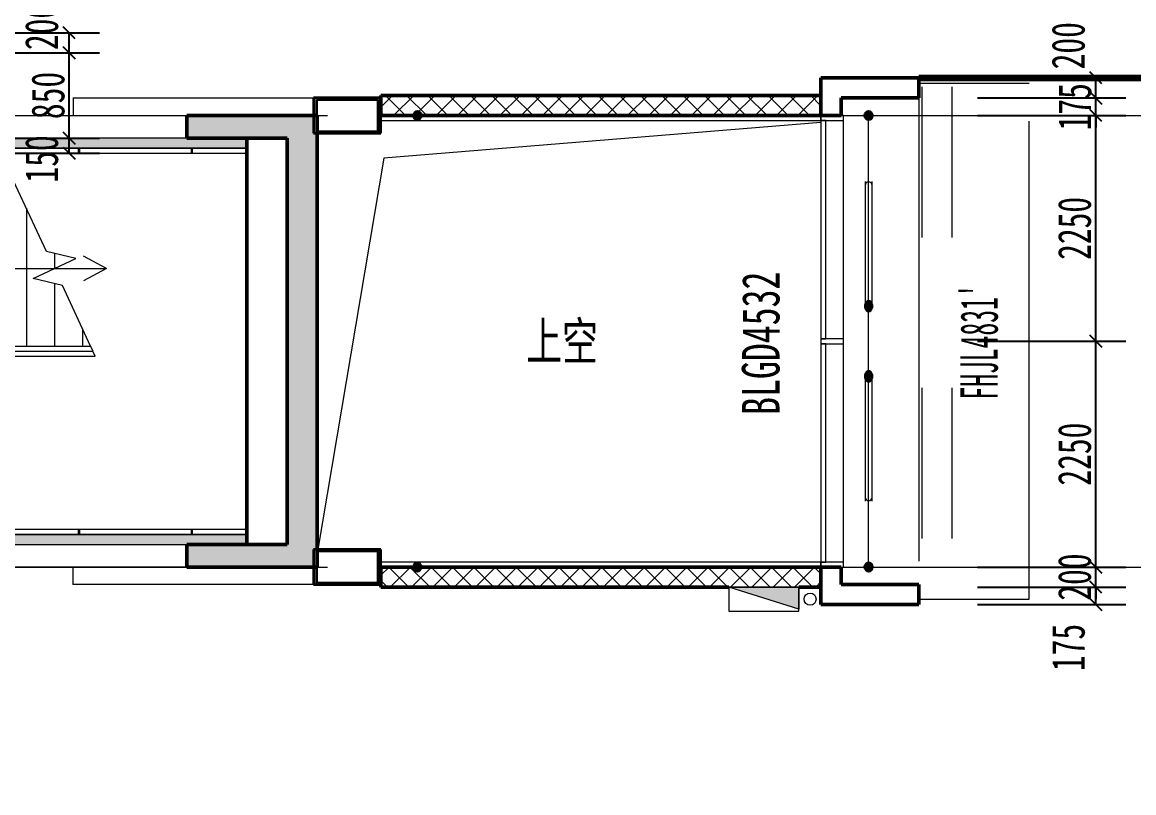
# Model space of a CAD drawing. Header units: millimetres. Extents: x 124696 to 347024, y 412631 to 564609.
# Drawn here: x 172731 to 183817, y 469852 to 477532 of the extents above; entities that cross this region are included whole.
import ezdxf

# ---------------------------------------------------------------- set-up
doc = ezdxf.new("R2010")
doc.units = ezdxf.units.MM
doc.header["$LTSCALE"] = 1500
doc.header["$MEASUREMENT"] = 0
for name, pattern in [('二层平面图$0$划线', [6.35, 3.175, -3.175]), ('二层平面图$0$划线 1mm', [2, 1, -1]), ('二层平面图$0$轴网线_12_3_3_3 mm', [21, 12, -3, 3, -3])]:
    doc.linetypes.add(name, pattern=pattern)
doc.layers.add('0-建筑底图', color=7, linetype='Continuous')
for name, color, linetype, lineweight in [('二层平面图$0$0-1', 7, 'Continuous', 5), ('二层平面图$0$A-DOOR', 51, 'Continuous', 9), ('二层平面图$0$A-DOOR-3', 51, '二层平面图$0$划线', 9), ('二层平面图$0$A-DOOR-4', 51, '二层平面图$0$划线 1mm', 9), ('二层平面图$0$A-DOOR-IDEN', 53, 'Continuous', 15), ('二层平面图$0$A-FLOR-HRAL', 71, 'Continuous', 9), ('二层平面图$0$A-FLOR-STRS', 51, 'Continuous', 9), ('二层平面图$0$A-FLOR-STRS-TXT', 51, 'Continuous', 9), ('二层平面图$0$A-LINE', 7, 'Continuous', 9), ('二层平面图$0$A-LINE-2', 7, 'Continuous', 20), ('二层平面图$0$A-LINE-3', 7, 'Continuous', 90), ('二层平面图$0$A-WALL-1', 10, 'Continuous', 50), ('二层平面图$0$A-WALL-2', 170, 'Continuous', 20), ('二层平面图$0$A-WALL-CURT-PANEL-2', 7, 'Continuous', 9), ('二层平面图$0$A-WALL-CURT-PANEL-3', 140, 'Continuous', 9), ('二层平面图$0$A-WALL-CURT-STILE-2', 7, 'Continuous', 9), ('二层平面图$0$A-WALL-CURT-STILE-3', 7, 'Continuous', 9), ('二层平面图$0$ANNO-DIMS', 3, 'Continuous', 15), ('二层平面图$0$ANNO-DOTE-1', 10, '二层平面图$0$轴网线_12_3_3_3 mm', 15), ('二层平面图$0$ANNO-TEXT', 7, 'Continuous', 15), ('二层平面图$0$E-FIRE-EQPM', 3, 'Continuous', 9), ('二层平面图$0$FLOR-2', 91, 'Continuous', 50), ('二层平面图$0$FLOR-HATCH-1', 8, 'Continuous', 9), ('二层平面图$0$M-GRUD-RETN-1', 10, 'Continuous', 50), ('二层平面图$0$S-BEAM', 4, 'Continuous', 9), ('二层平面图$0$S-BEAM-1', 7, 'Continuous', 9), ('二层平面图$0$S-BEAM-2', 130, 'Continuous', 35), ('二层平面图$0$S-COLU-1', 250, 'Continuous', 5), ('二层平面图$0$S-COLU-2', 130, 'Continuous', 35), ('二层平面图$0$WALL-1', 40, 'Continuous', 9), ('二层平面图$0$WALL-HATCH', 252, 'Continuous', 9), ('二层平面图$0$WALL-IDEN', 233, 'Continuous', 15)]:
    doc.layers.add(name, color=color, linetype=linetype, lineweight=lineweight)
doc.styles.add('二层平面图$0$黑体', font='simhei.ttf', dxfattribs={"width": 0.7, "height": 375})
doc.styles.add('二层平面图$0$黑体_5', font='simhei.ttf', dxfattribs={"width": 0.7, "height": 330})
doc.styles.add('二层平面图$0$黑体_6', font='simhei.ttf', dxfattribs={"width": 0.5, "height": 375})
doc.styles.add('二层平面图$0$黑体_B', font='', dxfattribs={"width": 0.7, "height": 375})
doc.styles.get('二层平面图$0$黑体_B').set_extended_font_data('SimHei', bold=True)
doc.dimstyles.new('二层平面图$0$直线_2_2mm_黑体_引线_文字在上', dxfattribs={"dimscale": 304.8, "dimtxt": 412.811453, "dimasz": 0.393701, "dimexe": 0.984252, "dimexo": 0.0625, "dimgap": 0.147638, "dimtad": 1, "dimdec": 0, "dimzin": 0, "dimdsep": 46, "dimtxsty": '二层平面图$0$黑体_5', "dimblk1": '二层平面图$0$_Oblique', "dimblk2": '二层平面图$0$_Oblique', "dimsah": 1, "dimcen": 0.09, "dimazin": 0, "dimtfac": 1, "dimtdec": 4, "dimtix": 1, "dimtmove": 0, "dimatfit": 3, "dimfxl": 3.937008, "dimfxlon": 1, "dimtvp": 1, "dimtolj": 1, "dimtzin": 0, "dimarcsym": 2})
doc.dimstyles.new('二层平面图$0$直线_2_2mm_黑体_引线_文字在上_2', dxfattribs={"dimscale": 304.8, "dimtxt": 412.811453, "dimasz": 0.393701, "dimexe": 0.984252, "dimexo": 0.0625, "dimgap": 0.147638, "dimtad": 1, "dimdec": 0, "dimzin": 0, "dimdsep": 46, "dimtxsty": '二层平面图$0$黑体_5', "dimblk1": '二层平面图$0$_Oblique', "dimblk2": '二层平面图$0$_Oblique', "dimsah": 1, "dimcen": 0.09, "dimazin": 0, "dimtfac": 1, "dimtdec": 4, "dimtix": 1, "dimtmove": 2, "dimatfit": 3, "dimfxl": 3.937008, "dimfxlon": 1, "dimtvp": 1, "dimtolj": 1, "dimtzin": 0, "dimarcsym": 2})
doc.dimstyles.new('二层平面图$0$直线_2_2mm_黑体_引线_文字在上_3', dxfattribs={"dimscale": 304.8, "dimtxt": 412.811453, "dimasz": 0.393701, "dimexe": 0.984252, "dimexo": 0.0625, "dimgap": 0.147638, "dimtad": 1, "dimdec": 0, "dimzin": 0, "dimdsep": 46, "dimtxsty": '二层平面图$0$黑体_5', "dimblk1": '二层平面图$0$_Oblique', "dimblk2": '二层平面图$0$_Oblique', "dimsah": 1, "dimcen": 0.09, "dimazin": 0, "dimtfac": 1, "dimtdec": 4, "dimtix": 1, "dimtmove": 0, "dimatfit": 3, "dimfxl": 3.937008, "dimfxlon": 1, "dimtvp": 1, "dimtolj": 1, "dimtzin": 0, "dimarcsym": 2})
pattern_1 = [(45, (0, 0), (-106.066, 106.066), []), (135, (0, 0), (-106.066, -106.066), [])]

# ---------------------------------------------------------------- blocks, each defined once
blk = doc.blocks.new('二层平面图$0$S-梁-钢-箱形1 - _-300x350x14x14-V40-104-2F')
at = {"layer": '二层平面图$0$S-BEAM-1'}
h = blk.add_hatch(color=256, dxfattribs=at)
h.paths.add_polyline_path([(31135, 15575), (31135, 15925), (30465, 15925), (30465, 15575), (30672, 15575)])
h.paths.add_polyline_path([(30672, 15589), (30496, 15589), (30496, 15911), (31104, 15911), (31104, 15589)])
blk.add_line((30465, 15575), (28065, 15575), dxfattribs=at)
at = {"layer": '二层平面图$0$S-BEAM-2'}
for p, q in [((31135, 15925), (30465, 15925)), ((30465, 15925), (30465, 15575)), ((30496, 15589), (30496, 15911)), ((30496, 15911), (31104, 15911)), ((31104, 15911), (31104, 15589)), ((31135, 15575), (31135, 15925)), ((30465, 15575), (31135, 15575)), ((31104, 15589), (30496, 15589))]:
    blk.add_line(p, q, dxfattribs=at)
blk = doc.blocks.new('二层平面图$0$S-梁-钢-箱形1 - _-300x350x14x14-V44-104-2F')
at = {"layer": '二层平面图$0$S-BEAM-1'}
h = blk.add_hatch(color=256, dxfattribs=at)
h.paths.add_polyline_path([(31135, 20075), (31135, 20425), (30465, 20425), (30465, 20075), (30672, 20075)])
h.paths.add_polyline_path([(31104, 20089), (30496, 20089), (30496, 20411), (31104, 20411)])
blk.add_line((28065, 20425), (30465, 20425), dxfattribs=at)
at = {"layer": '二层平面图$0$S-BEAM-2'}
for p, q in [((31135, 20425), (30465, 20425)), ((30465, 20425), (30465, 20075)), ((30496, 20089), (30496, 20411)), ((30496, 20411), (31104, 20411)), ((31104, 20411), (31104, 20089)), ((31135, 20075), (31135, 20425)), ((30465, 20075), (31135, 20075)), ((31104, 20089), (30496, 20089))]:
    blk.add_line(p, q, dxfattribs=at)
blk = doc.blocks.new('二层平面图$0$S-梁-钢-圆形 - D-70-2196540-104-2F')
at = {"layer": '二层平面图$0$S-BEAM-1'}
blk.add_hatch(color=256, dxfattribs=at).paths.add_polyline_path([(36000, 17601), (36008, 17602), (36015, 17605), (36022, 17611), (36027, 17619), (36032, 17629), (36034, 17639), (36035, 17650), (36034, 17661), (36032, 17671), (36027, 17681), (36022, 17689), (36015, 17695), (36008, 17698), (36000, 17699), (35992, 17698), (35985, 17695), (35978, 17689), (35973, 17681), (35968, 17671), (35966, 17661), (35965, 17650), (35966, 17639), (35968, 17629), (35973, 17619), (35978, 17611), (35985, 17605), (35992, 17602)])
for p, q in [((35965, 17650), (35965, 16408)), ((36035, 16408), (36035, 17650))]:
    blk.add_line(p, q, dxfattribs=at)
at = {"layer": '二层平面图$0$S-BEAM-2', "flags": 128}
for points in [[(36035, 17650), (36034, 17661), (36032, 17671), (36027, 17681), (36022, 17689), (36015, 17695), (36008, 17698), (36000, 17699), (35992, 17698), (35985, 17695), (35978, 17689), (35973, 17681), (35968, 17671), (35966, 17661), (35965, 17650)], [(35965, 17650), (35966, 17639), (35968, 17629), (35973, 17619), (35978, 17611), (35985, 17605), (35992, 17602), (36000, 17601), (36008, 17602), (36015, 17605), (36022, 17611), (36027, 17619), (36032, 17629), (36034, 17639), (36035, 17650)]]:
    blk.add_lwpolyline(points, dxfattribs=at)
blk = doc.blocks.new('二层平面图$0$SHS-Structure-Center_rvt-1-104-2F')
at = {"layer": '二层平面图$0$S-COLU-1'}
for points in [[(31500, 20210), (31520, 20215), (31535, 20230), (31540, 20250), (31535, 20270), (31520, 20285), (31500, 20290), (31480, 20285), (31465, 20270), (31460, 20250), (31465, 20230), (31480, 20215)], [(36000, 20210), (36020, 20215), (36035, 20230), (36040, 20250), (36035, 20270), (36020, 20285), (36000, 20290), (35980, 20285), (35965, 20270), (35960, 20250), (35965, 20230), (35980, 20215)], [(31500, 15710), (31520, 15715), (31535, 15730), (31540, 15750), (31535, 15770), (31520, 15785), (31500, 15790), (31480, 15785), (31465, 15770), (31460, 15750), (31465, 15730), (31480, 15715)], [(36000, 15710), (36020, 15715), (36035, 15730), (36040, 15750), (36035, 15770), (36020, 15785), (36000, 15790), (35980, 15785), (35965, 15770), (35960, 15750), (35965, 15730), (35980, 15715)]]:
    blk.add_hatch(color=256, dxfattribs=at).paths.add_polyline_path(points)
at = {"layer": '二层平面图$0$S-COLU-2'}
for centre, start, end in [((31500, 20250), 0, 180), ((36000, 20250), 0, 180), ((31500, 20250), 180, 0), ((36000, 20250), 180, 0), ((31500, 15750), 0, 180), ((31500, 15750), 180, 0), ((36000, 15750), 0, 180), ((36000, 15750), 180, 0)]:
    blk.add_arc(centre, 40, start, end, dxfattribs=at)
at = {"layer": '二层平面图$0$S-BEAM'}
for name in ['二层平面图$0$S-梁-钢-箱形1 - _-300x350x14x14-V44-104-2F', '二层平面图$0$S-梁-钢-圆形 - D-70-2196540-104-2F', '二层平面图$0$S-梁-钢-箱形1 - _-300x350x14x14-V40-104-2F']:
    blk.add_blockref(name, (0, 0), dxfattribs=at)
at = {"layer": '二层平面图$0$S-BEAM', "rotation": 180}
blk.add_blockref('二层平面图$0$S-梁-钢-圆形 - D-70-2196540-104-2F', (72000, 36000), dxfattribs=at)
blk = doc.blocks.new('二层平面图$0$系统嵌板 - 00S-玻璃-12648451-104-2F')
at = {"layer": '二层平面图$0$A-WALL-CURT-PANEL-3'}
for p, q in [((1087.5, 50), (-1087.5, 50)), ((-1087.5, 50), (-1087.5, 0)), ((-1087.5, 0), (1087.5, 0)), ((1087.5, 0), (1087.5, 50))]:
    blk.add_line(p, q, dxfattribs=at)
blk = doc.blocks.new('二层平面图$0$矩形竖梃 - 幕墙龙骨_50_225_隐框-12648477-104-2F')
at = {"layer": '二层平面图$0$A-WALL-CURT-STILE-3'}
for p, q in [((-50, 0), (0, 0)), ((-50, -225), (-50, 0)), ((0, 0), (0, -225)), ((0, -225), (-50, -225))]:
    blk.add_line(p, q, dxfattribs=at)
blk = doc.blocks.new('二层平面图$0$矩形竖梃 - 幕墙龙骨_50_225_隐框-12648381-104-2F')
at = {"layer": '二层平面图$0$A-WALL-CURT-STILE-3'}
for p, q in [((-25, 0), (25, 0)), ((-25, -225), (-25, 0)), ((25, 0), (25, -225)), ((25, -225), (-25, -225))]:
    blk.add_line(p, q, dxfattribs=at)
blk = doc.blocks.new('二层平面图$0$系统嵌板 - 白色艾特板-12945315-104-2F')
at = {"layer": '二层平面图$0$A-WALL-CURT-PANEL-3'}
for p, q in [((561, 0), (15, 0)), ((15, 0), (15, -50)), ((561, -50), (561, 0)), ((15, -50), (561, -50))]:
    blk.add_line(p, q, dxfattribs=at)
blk = doc.blocks.new('二层平面图$0$系统嵌板 - 白色艾特板-12945316-104-2F')
at = {"layer": '二层平面图$0$A-WALL-CURT-PANEL-3'}
for p, q in [((560.5, 0), (-556.5, 0)), ((-556.5, 0), (-556.5, -50)), ((560.5, -50), (560.5, 0)), ((-556.5, -50), (560.5, -50))]:
    blk.add_line(p, q, dxfattribs=at)
blk = doc.blocks.new('二层平面图$0$系统嵌板 - 白色艾特板-12945317-104-2F')
at = {"layer": '二层平面图$0$A-WALL-CURT-PANEL-3'}
for p, q in [((386, 0), (-557, 0)), ((-557, 0), (-557, -50)), ((386, -50), (386, 0)), ((-557, -50), (386, -50))]:
    blk.add_line(p, q, dxfattribs=at)
blk = doc.blocks.new('二层平面图$0$矩形竖梃 - 8 x 50 mm 蜂窝铝板幕墙开缝-12945307-104-2F')
at = {"layer": '二层平面图$0$A-WALL-CURT-STILE-3'}
for p, q in [((-4, 50), (4, 50)), ((-4, 0), (-4, 50)), ((4, 0), (-4, 0)), ((4, 50), (4, 0))]:
    blk.add_line(p, q, dxfattribs=at)
blk = doc.blocks.new('二层平面图$0$矩形竖梃 - 8 x 50 mm 蜂窝铝板幕墙开缝-12945306-104-2F')
at = {"layer": '二层平面图$0$A-WALL-CURT-STILE-3'}
for p, q in [((-4, 50), (4, 50)), ((-4, 0), (-4, 50)), ((4, 0), (-4, 0)), ((4, 50), (4, 0))]:
    blk.add_line(p, q, dxfattribs=at)
blk = doc.blocks.new('二层平面图$0$矩形竖梃 - 幕墙龙骨_50_225_隐框-12648708-104-2F')
at = {"layer": '二层平面图$0$A-WALL-CURT-STILE-3'}
for p, q in [((0, 0), (-50, 0)), ((-50, 0), (-50, -225)), ((0, -225), (0, 0)), ((-50, -225), (0, -225))]:
    blk.add_line(p, q, dxfattribs=at)
blk = doc.blocks.new('二层平面图$0$系统嵌板 - 白色艾特板-12945967-104-2F')
at = {"layer": '二层平面图$0$A-WALL-CURT-PANEL-3'}
for p, q in [((556.5, 0), (-560.5, 0)), ((-560.5, 0), (-560.5, -50)), ((556.5, -50), (556.5, 0)), ((-560.5, -50), (556.5, -50))]:
    blk.add_line(p, q, dxfattribs=at)
blk = doc.blocks.new('二层平面图$0$系统嵌板 - 白色艾特板-12945968-104-2F')
at = {"layer": '二层平面图$0$A-WALL-CURT-PANEL-3'}
for p, q in [((-15, 0), (-561, 0)), ((-561, 0), (-561, -50)), ((-15, -50), (-15, 0)), ((-561, -50), (-15, -50))]:
    blk.add_line(p, q, dxfattribs=at)
blk = doc.blocks.new('二层平面图$0$顶部扶栏类型 - 顶部扶栏_内部_-6972324-104-2F')
at = {"layer": '二层平面图$0$A-FLOR-HRAL'}
for p, q in [((26200, 17950), (26200, 17900)), ((26200, 17950), (28241, 17950)), ((26200, 17900), (28265, 17900)), ((28265, 17900), (28241, 17950))]:
    blk.add_line(p, q, dxfattribs=at)
blk = doc.blocks.new('二层平面图$0$国标_带灭火器箱组合式消防柜-乙型-左 - 1800x700x180 2-7042706-104-2F')
at = {"layer": '二层平面图$0$E-FIRE-EQPM'}
blk.add_hatch(color=256, dxfattribs=at).paths.add_polyline_path([(-350, 120), (-350, -100), (350, -100), (302, -85)])
for p, q in [((350, 140), (-350, 140)), ((-350, 140), (-350, -100)), ((-350, -100), (-350, 120)), ((-350, 120), (350, -100)), ((350, -100), (350, 140)), ((350, -100), (-350, -100)), ((-350, -100), (350, -100))]:
    blk.add_line(p, q, dxfattribs=at)
blk = doc.blocks.new('二层平面图$0$内嵌石膏板幕墙 - D-12263673-104-2F')
at = {"layer": '二层平面图$0$WALL-1'}
for p, q in [((35525, 20250), (31135, 20250)), ((31135, 20250), (31135, 20200)), ((31135, 20200), (35525, 20200)), ((35525, 20200), (35525, 20250)), ((35525, 15800), (31135, 15800)), ((31135, 15800), (31135, 15750)), ((31135, 15750), (35525, 15750)), ((35525, 15750), (35525, 15800))]:
    blk.add_line(p, q, dxfattribs=at)
blk = doc.blocks.new('二层平面图$0$矩形竖梃 - 幕墙龙骨_50_225_隐框-12280360-104-2F')
at = {"layer": '二层平面图$0$A-WALL-CURT-STILE-2'}
blk.add_line((45250, 17975), (45250, 15800), dxfattribs=at)
blk = doc.blocks.new('二层平面图$0$矩形竖梃 - 幕墙龙骨_50_225_隐框-11906417-104-2F')
at = {"layer": '二层平面图$0$A-WALL-CURT-STILE-2'}
blk.add_line((45250, 20200), (45250, 18025), dxfattribs=at)
blk = doc.blocks.new('二层平面图$0$A-侧装双轨防火卷帘 - FHJL4831_-12287710-104-2F')
at = {"layer": '二层平面图$0$A-DOOR-3'}
for p, q in [((2570, 1200), (-2570, 1200)), ((-2570, 1200), (-2570, 100)), ((2570, 100), (2570, 1200)), ((-2570, 100), (2570, 100))]:
    blk.add_line(p, q, dxfattribs=at)
at = {"layer": '二层平面图$0$A-DOOR-4'}
for p, q in [((-2535, 430), (2535, 430)), ((-2535, 130), (2535, 130))]:
    blk.add_line(p, q, dxfattribs=at)
blk = doc.blocks.new('二层平面图$0$系统嵌板 - 白色艾特板-12945975-104-2F')
at = {"layer": '二层平面图$0$A-WALL-CURT-PANEL-3'}
for p, q in [((556.5, 0), (-560.5, 0)), ((-560.5, 0), (-560.5, -50)), ((556.5, -50), (556.5, 0)), ((-560.5, -50), (556.5, -50))]:
    blk.add_line(p, q, dxfattribs=at)
blk = doc.blocks.new('二层平面图$0$_Oblique')
at = {"color": 0, "linetype": 'ByBlock', "lineweight": -2}
blk.add_line((-0.5, -0.5), (0.5, 0.5), dxfattribs=at)
blk = doc.blocks.new('*D2408')
at = {"layer": '二层平面图$0$ANNO-DIMS', "color": 0, "lineweight": -2, "transparency": 16777216}
for p, q in [((37086, 15550), (38567, 15550)), ((38267, 15375), (38267, 15550)), ((37086, 15375), (38567, 15375))]:
    blk.add_line(p, q, dxfattribs=at)
at = {"layer": '二层平面图$0$ANNO-DIMS', "color": 0, "lineweight": -2, "transparency": 16777216, "xscale": 120, "yscale": 120, "zscale": 120}
for p, rotation in [((38267, 15550), 90), ((38267, 15375), 270)]:
    blk.add_blockref('二层平面图$0$_Oblique', p, dxfattribs=dict(at, rotation=rotation))
at = {"layer": '二层平面图$0$ANNO-DIMS', "color": 0, "transparency": 16777216, "insert": (37825, 14712), "char_height": 330, "width": 604.82, "attachment_point": 1, "rotation": 90, "line_spacing_factor": 0.872751, "style": '二层平面图$0$黑体_5'}
blk.add_mtext('\\A1;175', dxfattribs=at)
blk = doc.blocks.new('*D2409')
at = {"layer": '二层平面图$0$ANNO-DIMS', "color": 0, "lineweight": -2, "transparency": 16777216}
for p, q in [((38267, 15750), (38267, 15870)), ((37086, 15750), (38567, 15750)), ((38267, 15550), (38267, 15750)), ((37086, 15550), (38567, 15550)), ((38267, 15550), (38267, 15430))]:
    blk.add_line(p, q, dxfattribs=at)
at = {"layer": '二层平面图$0$ANNO-DIMS', "color": 0, "lineweight": -2, "transparency": 16777216, "xscale": 120, "yscale": 120, "zscale": 120}
for p, rotation in [((38267, 15750), 270), ((38267, 15550), 90)]:
    blk.add_blockref('二层平面图$0$_Oblique', p, dxfattribs=dict(at, rotation=rotation))
at = {"layer": '二层平面图$0$ANNO-DIMS', "color": 0, "transparency": 16777216, "insert": (38055, 15650), "char_height": 330, "width": 604.82, "attachment_point": 5, "rotation": 90, "style": '二层平面图$0$黑体_5'}
blk.add_mtext('\\A1;200', dxfattribs=at)
blk = doc.blocks.new('*D2410')
at = {"layer": '二层平面图$0$ANNO-DIMS', "color": 0, "lineweight": -2, "transparency": 16777216}
for p, q in [((37086, 18000), (38567, 18000)), ((38267, 15750), (38267, 18000)), ((37086, 15750), (38567, 15750))]:
    blk.add_line(p, q, dxfattribs=at)
at = {"layer": '二层平面图$0$ANNO-DIMS', "color": 0, "lineweight": -2, "transparency": 16777216, "xscale": 120, "yscale": 120, "zscale": 120}
for p, rotation in [((38267, 18000), 90), ((38267, 15750), 270)]:
    blk.add_blockref('二层平面图$0$_Oblique', p, dxfattribs=dict(at, rotation=rotation))
at = {"layer": '二层平面图$0$ANNO-DIMS', "color": 0, "transparency": 16777216, "insert": (38055, 16875), "char_height": 330, "width": 806.42, "attachment_point": 5, "rotation": 90, "style": '二层平面图$0$黑体_5'}
blk.add_mtext('\\A1;2250', dxfattribs=at)
blk = doc.blocks.new('*D2411')
at = {"layer": '二层平面图$0$ANNO-DIMS', "color": 0, "lineweight": -2, "transparency": 16777216}
for p, q in [((37086, 20250), (38567, 20250)), ((38267, 18000), (38267, 20250)), ((37086, 18000), (38567, 18000))]:
    blk.add_line(p, q, dxfattribs=at)
at = {"layer": '二层平面图$0$ANNO-DIMS', "color": 0, "lineweight": -2, "transparency": 16777216, "xscale": 120, "yscale": 120, "zscale": 120}
for p, rotation in [((38267, 20250), 90), ((38267, 18000), 270)]:
    blk.add_blockref('二层平面图$0$_Oblique', p, dxfattribs=dict(at, rotation=rotation))
at = {"layer": '二层平面图$0$ANNO-DIMS', "color": 0, "transparency": 16777216, "insert": (38055, 19125), "char_height": 330, "width": 806.42, "attachment_point": 5, "rotation": 90, "style": '二层平面图$0$黑体_5'}
blk.add_mtext('\\A1;2250', dxfattribs=at)
blk = doc.blocks.new('*D2412')
at = {"layer": '二层平面图$0$ANNO-DIMS', "color": 0, "lineweight": -2, "transparency": 16777216}
for p, q in [((38267, 20425), (38267, 20545)), ((37086, 20425), (38567, 20425)), ((38267, 20250), (38267, 20425)), ((37086, 20250), (38567, 20250)), ((38267, 20250), (38267, 20130))]:
    blk.add_line(p, q, dxfattribs=at)
at = {"layer": '二层平面图$0$ANNO-DIMS', "color": 0, "lineweight": -2, "transparency": 16777216, "xscale": 120, "yscale": 120, "zscale": 120}
for p, rotation in [((38267, 20425), 270), ((38267, 20250), 90)]:
    blk.add_blockref('二层平面图$0$_Oblique', p, dxfattribs=dict(at, rotation=rotation))
at = {"layer": '二层平面图$0$ANNO-DIMS', "color": 0, "transparency": 16777216, "insert": (38057, 20337), "char_height": 330, "width": 604.82, "attachment_point": 5, "rotation": 90, "style": '二层平面图$0$黑体_5'}
blk.add_mtext('\\A1;175', dxfattribs=at)
blk = doc.blocks.new('*D2413')
at = {"layer": '二层平面图$0$ANNO-DIMS', "color": 0, "lineweight": -2, "transparency": 16777216}
for p, q in [((37086, 20625), (38567, 20625)), ((38267, 20425), (38267, 20625)), ((37086, 20425), (38567, 20425))]:
    blk.add_line(p, q, dxfattribs=at)
at = {"layer": '二层平面图$0$ANNO-DIMS', "color": 0, "lineweight": -2, "transparency": 16777216, "xscale": 120, "yscale": 120, "zscale": 120}
for p, rotation in [((38267, 20625), 90), ((38267, 20425), 270)]:
    blk.add_blockref('二层平面图$0$_Oblique', p, dxfattribs=dict(at, rotation=rotation))
at = {"layer": '二层平面图$0$ANNO-DIMS', "color": 0, "transparency": 16777216, "insert": (37825, 20710), "char_height": 330, "width": 604.82, "attachment_point": 1, "rotation": 90, "line_spacing_factor": 0.872751, "style": '二层平面图$0$黑体_5'}
blk.add_mtext('\\A1;200', dxfattribs=at)
blk = doc.blocks.new('*D2688')
at = {"layer": '二层平面图$0$ANNO-DIMS', "color": 0, "lineweight": -2, "transparency": 16777216}
for p, q in [((26847, 20025), (28328, 20025)), ((28028, 19875), (28028, 20025)), ((26847, 19875), (28328, 19875))]:
    blk.add_line(p, q, dxfattribs=at)
at = {"layer": '二层平面图$0$ANNO-DIMS', "color": 0, "lineweight": -2, "transparency": 16777216, "xscale": 120, "yscale": 120, "zscale": 120}
for p, rotation in [((28028, 20025), 90), ((28028, 19875), 270)]:
    blk.add_blockref('二层平面图$0$_Oblique', p, dxfattribs=dict(at, rotation=rotation))
at = {"layer": '二层平面图$0$ANNO-DIMS', "color": 0, "transparency": 16777216, "insert": (27586, 19582), "char_height": 330, "width": 604.82, "attachment_point": 1, "rotation": 90, "line_spacing_factor": 0.872751, "style": '二层平面图$0$黑体_5'}
blk.add_mtext('\\A1;150', dxfattribs=at)
blk = doc.blocks.new('*D2689')
at = {"layer": '二层平面图$0$ANNO-DIMS', "color": 0, "lineweight": -2, "transparency": 16777216}
for p, q in [((26847, 20875), (28328, 20875)), ((28028, 20025), (28028, 20875)), ((26847, 20025), (28328, 20025))]:
    blk.add_line(p, q, dxfattribs=at)
at = {"layer": '二层平面图$0$ANNO-DIMS', "color": 0, "lineweight": -2, "transparency": 16777216, "xscale": 120, "yscale": 120, "zscale": 120}
for p, rotation in [((28028, 20875), 90), ((28028, 20025), 270)]:
    blk.add_blockref('二层平面图$0$_Oblique', p, dxfattribs=dict(at, rotation=rotation))
at = {"layer": '二层平面图$0$ANNO-DIMS', "color": 0, "transparency": 16777216, "insert": (27817, 20450), "char_height": 330, "width": 604.82, "attachment_point": 5, "rotation": 90, "style": '二层平面图$0$黑体_5'}
blk.add_mtext('\\A1;850', dxfattribs=at)
blk = doc.blocks.new('*D2690')
at = {"layer": '二层平面图$0$ANNO-DIMS', "color": 0, "lineweight": -2, "transparency": 16777216}
for p, q in [((26847, 21075), (28328, 21075)), ((28028, 20875), (28028, 21075)), ((26847, 20875), (28328, 20875))]:
    blk.add_line(p, q, dxfattribs=at)
at = {"layer": '二层平面图$0$ANNO-DIMS', "color": 0, "lineweight": -2, "transparency": 16777216, "xscale": 120, "yscale": 120, "zscale": 120}
for p, rotation in [((28028, 21075), 90), ((28028, 20875), 270)]:
    blk.add_blockref('二层平面图$0$_Oblique', p, dxfattribs=dict(at, rotation=rotation))
at = {"layer": '二层平面图$0$ANNO-DIMS', "color": 0, "transparency": 16777216, "insert": (27586, 20902), "char_height": 330, "width": 604.82, "attachment_point": 1, "rotation": 90, "line_spacing_factor": 0.872751, "style": '二层平面图$0$黑体_5'}
blk.add_mtext('\\A1;200', dxfattribs=at)
blk = doc.blocks.new('二层平面图')
at = {"layer": '二层平面图$0$FLOR-HATCH-1'}
blk.add_hatch(color=8, dxfattribs=at).paths.add_polyline_path([(30200, 15750), (30500, 15750), (30500, 20250), (30200, 20250), (30200, 17500.3)])
at = {"layer": '二层平面图$0$WALL-HATCH'}
h = blk.add_hatch(dxfattribs=at)
h.set_pattern_fill('FP_1', color=8, style=0, pattern_type=2)
h.set_pattern_definition(pattern_1)
h.paths.add_polyline_path([(33433, 20250), (35525, 20250), (35525, 20450), (31135.4, 20450), (31135.4, 20250)])
for points in [[(29200, 20025), (30200, 20025), (30200, 20250), (29200, 20250)], [(29200, 15750), (30200, 15750), (30200, 15975), (29200, 15975)]]:
    blk.add_hatch(color=8, dxfattribs=at).paths.add_polyline_path(points)
h = blk.add_hatch(dxfattribs=at)
h.set_pattern_fill('FP_73', color=8, angle=-113.578, style=0, pattern_type=2)
h.set_pattern_definition([(66.422, (35287.5, 19932.62), (0.21196, 152.88676), [26.213, -13.882, 69.19, -13.882, -42.855]), (66.422, (35287.5, 19932.62), (0.21196, 152.88676), [-123.167, 26.213, -16.642]), (113.58, (35247.58, 19932.62), (-66.51436, 0.00144), [26.213, -13.882, 69.26, -13.882, -42.855]), (113.58, (35247.58, 19932.62), (-66.51436, 0.00144), [-123.237, 26.213, -16.642]), (360, (35247.58, 19932.62), (2e-11, 152.4), [39.907, -26.604]), (360, (35280.84, 20069.78), (2e-11, 152.4), [39.907, -26.604]), (90, (35237.056, 19956.74), (-66.513, 7e-12), [12.722, -139.678]), (90, (35270.31, 20032.94), (-66.513, 7e-12), [12.722, -139.678]), (90, (35298.017, 19956.74), (-66.513, 7e-12), [12.722, -139.678]), (90, (35331.27, 20032.94), (-66.513, 7e-12), [12.722, -139.678])])
h.paths.add_polyline_path([(29800, 19925), (29800, 20025), (17675, 20025), (17675, 19925), (27910.6, 19925)])
h = blk.add_hatch(dxfattribs=at)
h.set_pattern_fill('FP_117', color=8, angle=-113.578, style=0, pattern_type=2)
h.set_pattern_definition([(66.422, (24350.444, 15982.62), (0.21196, 152.88676), [26.213, -13.882, 69.19, -13.882, -42.855]), (66.422, (24350.444, 15982.62), (0.21196, 152.88676), [-123.167, 26.213, -16.642]), (113.58, (24310.526, 15982.62), (-66.51436, 0.00144), [26.213, -13.882, 69.26, -13.882, -42.855]), (113.58, (24310.526, 15982.62), (-66.51436, 0.00144), [-123.237, 26.213, -16.642]), (360, (24310.53, 15982.62), (2e-11, 152.4), [39.907, -26.604]), (360, (24343.78, 16119.78), (2e-11, 152.4), [39.907, -26.604]), (90, (24300, 16006.74), (-66.513, 7e-12), [12.722, -139.678]), (90, (24333.26, 16082.94), (-66.513, 7e-12), [12.722, -139.678]), (90, (24360.96, 16006.74), (-66.513, 7e-12), [12.722, -139.678]), (90, (24394.22, 16082.94), (-66.513, 7e-12), [12.722, -139.678])])
h.paths.add_polyline_path([(29800, 15975), (29800, 16075), (13300, 16075), (13300, 15975), (27910.6, 15975)])
h = blk.add_hatch(dxfattribs=at)
h.set_pattern_fill('FP_1', color=8, style=0, pattern_type=2)
h.set_pattern_definition(pattern_1)
h.paths.add_polyline_path([(35525, 15550), (35525, 15750), (31135.4, 15750), (31135.4, 15550), (35305, 15550)])
at = {"layer": '二层平面图$0$A-FLOR-STRS', "color": 8}
for p, q in [((27600, 19325.5), (27600, 17950)), ((27880, 18875.7), (27880, 18725)), ((27880, 18574.3), (27880, 17950)), ((28160, 18124.5), (28160, 17950)), ((26480, 17850), (28288, 17850))]:
    blk.add_line(p, q, dxfattribs=at)
at = {"layer": '二层平面图$0$A-FLOR-STRS-TXT', "color": 8}
for p, q in [((27800.8, 18894.9), (27472, 19600)), ((28092.4, 18824.1), (27800.8, 18894.9)), ((27667.6, 18625.9), (28092.4, 18824.1)), ((27959.2, 18555.1), (27667.6, 18625.9)), ((28241.4, 17950), (27959.2, 18555.1)), ((28288, 17850), (28264.7, 17900))]:
    blk.add_line(p, q, dxfattribs=at)
at = {"layer": '二层平面图$0$A-LINE', "color": 8}
for p, q in [((28065.5, 20425), (28065.5, 20250)), ((27150, 20250), (29200, 20250)), ((35525, 20180), (31166.4, 19825.2)), ((31166.4, 19825.2), (30505.9, 15925)), ((28400, 18725), (28170.4, 18847.1)), ((27000, 18725), (28400, 18725)), ((28400, 18725), (28170.4, 18602.9)), ((29200, 15750), (27150, 15750)), ((28065.5, 15575), (28065.5, 15750))]:
    blk.add_line(p, q, dxfattribs=at)
blk.add_circle((35416.5, 15429.6), 60, dxfattribs=at)
for centre, start, end in [((36000, 19553.9), 0, 180), ((36000, 16446.1), 180, 0)]:
    blk.add_arc(centre, 35, start, end, dxfattribs=at)
at = {"layer": '二层平面图$0$A-LINE-2', "color": 8}
blk.add_line((30200, 15975), (30200, 20025), dxfattribs=at)
at = {"layer": '二层平面图$0$A-LINE-3', "color": 8}
blk.add_line((36500, 20625), (44500, 20625), dxfattribs=at)
at = {"layer": '二层平面图$0$A-WALL-1', "color": 8}
for p, q in [((36500, 20625), (35525, 20625)), ((35525, 20625), (35525, 20250)), ((36500, 20425), (36500, 20625)), ((35525, 20450), (31135.4, 20450)), ((31135.4, 20450), (31135.4, 20250)), ((35725, 20425), (36500, 20425)), ((35725, 20250), (35725, 20425)), ((31135.4, 20250), (35525, 20250)), ((35525, 20250), (35725, 20250)), ((35725, 15750), (31135.4, 15750)), ((31135.4, 15750), (31135.4, 15550)), ((35525, 15750), (35525, 15375)), ((35725, 15575), (35725, 15750)), ((31135.4, 15550), (34605, 15550)), ((35305, 15550), (35525, 15550)), ((36500, 15575), (35725, 15575)), ((36500, 15375), (36500, 15575)), ((35525, 15375), (36500, 15375))]:
    blk.add_line(p, q, dxfattribs=at)
at = {"layer": '二层平面图$0$A-WALL-2', "color": 8}
for p, q in [((29800, 20025), (27075, 20025)), ((17675, 19925), (29800, 19925)), ((29800, 16075), (13300, 16075)), ((13300, 15975), (29200, 15975))]:
    blk.add_line(p, q, dxfattribs=at)
at = {"layer": '二层平面图$0$ANNO-DOTE-1', "color": 8}
for p, q in [((36000, -6710.3), (36000, 106757.2)), ((-18896.2, 20250), (161528.2, 20250)), ((-18896.2, 15750), (161528.2, 15750))]:
    blk.add_line(p, q, dxfattribs=at)
at = {"layer": '二层平面图$0$FLOR-2', "color": 8}
for p, q in [((30500, 20250), (30200, 20250)), ((30500, 15750), (30500, 20250)), ((30200, 20025), (29800, 20025)), ((29800, 20025), (29800, 15975)), ((30200, 20025), (30200, 15975)), ((30200, 15750), (30500, 15750))]:
    blk.add_line(p, q, dxfattribs=at)
at = {"layer": '二层平面图$0$M-GRUD-RETN-1', "color": 8}
for p, q in [((30200, 20250), (29200, 20250)), ((29200, 20250), (29200, 20025)), ((29200, 20025), (30200, 20025)), ((30200, 15975), (29200, 15975)), ((29200, 15975), (29200, 15750)), ((29200, 15750), (30200, 15750))]:
    blk.add_line(p, q, dxfattribs=at)
at = {"layer": '二层平面图$0$0-1', "color": 8}
blk.add_blockref('二层平面图$0$SHS-Structure-Center_rvt-1-104-2F', (0, 0), dxfattribs=at)
at = {"layer": '二层平面图$0$A-DOOR', "color": 8, "rotation": 270.0000000000001}
blk.add_blockref('二层平面图$0$A-侧装双轨防火卷帘 - FHJL4831_-12287710-104-2F', (36400, 18000), dxfattribs=at)
at = {"layer": '二层平面图$0$A-FLOR-HRAL', "color": 8}
blk.add_blockref('二层平面图$0$顶部扶栏类型 - 顶部扶栏_内部_-6972324-104-2F', (0, 0), dxfattribs=at)
at = {"layer": '二层平面图$0$A-LINE', "color": 8}
blk.add_blockref('二层平面图$0$内嵌石膏板幕墙 - D-12263673-104-2F', (0, 0), dxfattribs=at)
at = {"layer": '二层平面图$0$A-WALL-CURT-PANEL-2', "color": 8}
for name, p, rotation in [('二层平面图$0$系统嵌板 - 00S-玻璃-12648451-104-2F', (35525, 19112.5), 269.9999999999999), ('二层平面图$0$系统嵌板 - 白色艾特板-12945317-104-2F', (27564.5, 19875), 180), ('二层平面图$0$系统嵌板 - 白色艾特板-12945316-104-2F', (28689.5, 19875), 180), ('二层平面图$0$系统嵌板 - 白色艾特板-12945315-104-2F', (29814.5, 19875), 180), ('二层平面图$0$系统嵌板 - 00S-玻璃-12648451-104-2F', (35525, 16887.5), 269.9999999999999)]:
    blk.add_blockref(name, p, dxfattribs=dict(at, rotation=rotation))
for name, p in [('二层平面图$0$系统嵌板 - 白色艾特板-12945975-104-2F', (27564.5, 16125)), ('二层平面图$0$系统嵌板 - 白色艾特板-12945967-104-2F', (28689.5, 16125)), ('二层平面图$0$系统嵌板 - 白色艾特板-12945968-104-2F', (29814.5, 16125))]:
    blk.add_blockref(name, p, dxfattribs=at)
at = {"layer": '二层平面图$0$A-WALL-CURT-STILE-2', "color": 8}
for name, p, rotation in [('二层平面图$0$矩形竖梃 - 幕墙龙骨_50_225_隐框-12648708-104-2F', (35525, 20250), 89.99999999999989), ('二层平面图$0$矩形竖梃 - 幕墙龙骨_50_225_隐框-12280360-104-2F', (81000, 36000), 180), ('二层平面图$0$矩形竖梃 - 幕墙龙骨_50_225_隐框-11906417-104-2F', (81000, 36000), 180)]:
    blk.add_blockref(name, p, dxfattribs=dict(at, rotation=rotation))
at = {"layer": '二层平面图$0$A-WALL-CURT-STILE-2', "color": 8, "extrusion": (0, 0, -1)}
for name, p in [('二层平面图$0$矩形竖梃 - 8 x 50 mm 蜂窝铝板幕墙开缝-12945307-104-2F', (-28125, 19875)), ('二层平面图$0$矩形竖梃 - 8 x 50 mm 蜂窝铝板幕墙开缝-12945306-104-2F', (-29250, 19875))]:
    blk.add_blockref(name, p, dxfattribs=at)
for name, p, rotation in [('二层平面图$0$矩形竖梃 - 幕墙龙骨_50_225_隐框-12648381-104-2F', (-35525, 18000), 270.0000000000001), ('二层平面图$0$矩形竖梃 - 8 x 50 mm 蜂窝铝板幕墙开缝-12945307-104-2F', (-28125, 16125), 180), ('二层平面图$0$矩形竖梃 - 8 x 50 mm 蜂窝铝板幕墙开缝-12945306-104-2F', (-29250, 16125), 180), ('二层平面图$0$矩形竖梃 - 幕墙龙骨_50_225_隐框-12648477-104-2F', (-35525, 15750), 270.0000000000001)]:
    blk.add_blockref(name, p, dxfattribs=dict(at, rotation=rotation))
at = {"layer": '二层平面图$0$E-FIRE-EQPM', "color": 8, "rotation": 180}
blk.add_blockref('二层平面图$0$国标_带灭火器箱组合式消防柜-乙型-左 - 1800x700x180 2-7042706-104-2F', (34955, 15450.2), dxfattribs=at)
at = {"layer": '二层平面图$0$A-DOOR-IDEN', "color": 8, "insert": (36913.6, 17419.2), "char_height": 375, "width": 1515.189, "attachment_point": 1, "rotation": 90, "style": '二层平面图$0$黑体_6'}
blk.add_mtext("FHJL4831'", dxfattribs=at)
at = {"layer": '二层平面图$0$ANNO-TEXT', "color": 8, "insert": (32585.1, 18188.5), "char_height": 375, "width": 959.62, "attachment_point": 1, "style": '二层平面图$0$黑体_B'}
blk.add_mtext('上空', dxfattribs=at)
at = {"layer": '二层平面图$0$WALL-IDEN', "color": 8, "insert": (34736.5, 17265.8), "char_height": 375, "width": 1885.569, "attachment_point": 1, "rotation": 90, "style": '二层平面图$0$黑体'}
blk.add_mtext('BLGD4532', dxfattribs=at)
at = {"layer": '二层平面图$0$ANNO-DIMS', "color": 8}
for base, p1, p2, override, picture, middle in [((28028.4, 21075), (26828.4, 20875), (26828.4, 21075), {"dimpost": '<>', "dimfxl": 200}, '*D2690', (27806.2, 21204.1)), ((38266.8, 20625), (37066.8, 20425), (37066.8, 20625), {"dimpost": '<>', "dimfxl": 200}, '*D2413', (38044.6, 21012.3)), ((28028.4, 20025), (26828.4, 19875), (26828.4, 20025), {"dimpost": '<>', "dimfxl": 150}, '*D2688', (27806.2, 19884.5)), ((38266.8, 15550), (37066.8, 15375), (37066.8, 15550), {"dimpost": '<>', "dimfxl": 175}, '*D2408', (38044.6, 15014.2))]:
    dim = blk.add_linear_dim(base=base, p1=p1, p2=p2, angle=90, dimstyle='二层平面图$0$直线_2_2mm_黑体_引线_文字在上_2', override=override, dxfattribs=at)
    dim.commit()
    dim.dimension.update_dxf_attribs({"geometry": picture, "text_midpoint": middle, "dimtype": 160, "text_rotation": 90})
for base, p1, p2, dimstyle, override, picture, middle in [((28028.4, 20875), (26828.4, 20025), (26828.4, 20875), '二层平面图$0$直线_2_2mm_黑体_引线_文字在上_3', {"dimpost": '<>', "dimfxl": 850}, '*D2689', (27816.5, 20450)), ((38266.8, 20425), (37066.8, 20250), (37066.8, 20425), '二层平面图$0$直线_2_2mm_黑体_引线_文字在上', {"dimpost": '<>', "dimfxl": 175}, '*D2412', (38056.8, 20337.5)), ((38266.8, 20250), (37066.8, 18000), (37066.8, 20250), '二层平面图$0$直线_2_2mm_黑体_引线_文字在上', {"dimpost": '<>', "dimfxl": 2250}, '*D2411', (38055, 19125)), ((38266.8, 18000), (37066.8, 15750), (37066.8, 18000), '二层平面图$0$直线_2_2mm_黑体_引线_文字在上', {"dimpost": '<>', "dimfxl": 2250}, '*D2410', (38055, 16875)), ((38266.8, 15750), (37066.8, 15550), (37066.8, 15750), '二层平面图$0$直线_2_2mm_黑体_引线_文字在上', {"dimpost": '<>', "dimfxl": 200}, '*D2409', (38055, 15650))]:
    dim = blk.add_linear_dim(base=base, p1=p1, p2=p2, angle=90, dimstyle=dimstyle, override=override, dxfattribs=at)
    dim.commit()
    dim.dimension.update_dxf_attribs({"geometry": picture, "text_midpoint": middle})

msp = doc.modelspace()

# ---------------------------------------------------------------- block references
at = {"layer": '0-建筑底图'}
msp.add_blockref('二层平面图', (145172, 456352), dxfattribs=at)

doc.saveas('drawing.dxf')
